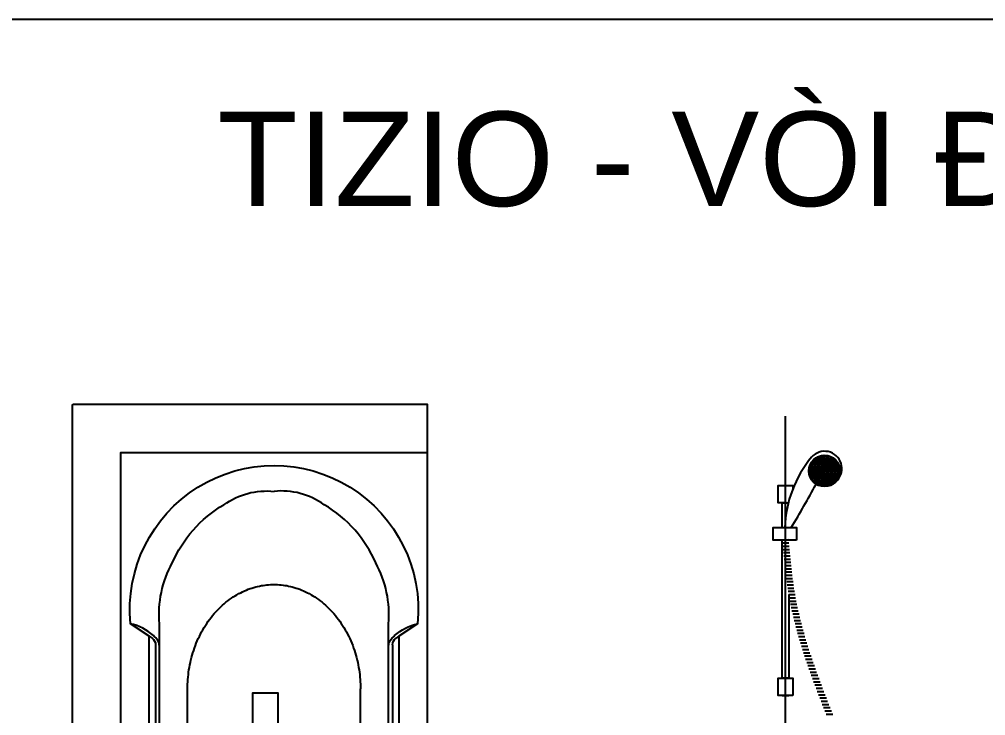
# Model space of a CAD drawing. Header units: inches. Extents: x 242965 to 445791, y 236206 to 423703.
# Drawn here: x 394791 to 397786, y 264850 to 267006 of the extents above; entities that cross this region are included whole.
import ezdxf

# ---------------------------------------------------------------- set-up
doc = ezdxf.new("R2010")
doc.units = ezdxf.units.IN
doc.header["$MEASUREMENT"] = 0
doc.layers.add('2', color=181, linetype='Continuous', lineweight=20)
doc.layers.add('HATCH', color=8, linetype='Continuous')
doc.layers.add('wc', color=144, linetype='Continuous')
doc.styles.add('Vni-Helve', font='')
doc.styles.get('Vni-Helve').set_extended_font_data('VNI-Helve')

# ---------------------------------------------------------------- blocks, each defined once
blk = doc.blocks.new('118')
at = {"layer": 'HATCH', "linetype": 'Continuous'}
blk.add_lwpolyline([(0, -1850), (-950, -1850), (-950, 0), (0, 0)], close=True, dxfattribs=at)
at = {"layer": 'wc', "color": 7}
blk.add_lwpolyline([(0, -1850), (-950, -1850), (-950, 0), (0, 0)], close=True, dxfattribs=at)
at = {"layer": 'wc', "color": 8}
for points in [[(-862, -568.7), (-920, -530), (-920, -530, -1.101042), (-30, -530), (-30, -530), (-88, -568.7), (-88, -568.7), (-96.9, -574.6)], [(-120, -530, 0.147134), (-159.8, -341.4), (-159.8, -341.4, 0.074568), (-224, -240.1), (-224, -240.1, 0.084624), (-319.8, -161.3), (-319.8, -161.3, 0.183907), (-475, -120)], [(-848.6, -566.7, 0.129993), (-920, -530)], [(-862, -1281.3), (-862, -568.7), (-862, -568.7), (-853.1, -574.6), (-853.1, -574.6, -0.250761), (-842, -595.4)], [(-838.9, -576.5, 0.024616), (-848.6, -566.7)], [(-830, -599.9, 0.184657), (-838.9, -576.5)], [(-853.1, -1275.4, 0.250758), (-842, -1254.6)], [(-120, -1250.1, 0.184657), (-111.1, -1273.5)], [(-108, -1254.6, 0.250761), (-96.9, -1275.4)], [(-88, -1281.3), (-30, -1320), (-30, -1320, -1.101041), (-920, -1320), (-920, -1320), (-862, -1281.3), (-862, -1281.3), (-853.1, -1275.4)], [(-111.1, -1273.5, 0.024618), (-101.4, -1283.3)], [(-101.4, -1283.3, 0.129993), (-30, -1320)], [(-830, -1320, 0.147134), (-790.2, -1508.6), (-790.2, -1508.6, 0.074568), (-726, -1609.9), (-726, -1609.9, 0.084624), (-630.2, -1688.7), (-630.2, -1688.7, 0.183907), (-475, -1730)]]:
    blk.add_lwpolyline(points, format="xyb", dxfattribs=at)
for points in [[(-207, -1118.5), (-207.1, -1125.7), (-207.3, -1133), (-207.6, -1140.3), (-208.1, -1147.7), (-208.7, -1155.1), (-209.5, -1162.5), (-210.5, -1170), (-211.5, -1177.5), (-212.8, -1185), (-214.2, -1192.5), (-215.7, -1200), (-217.5, -1207.5), (-219.3, -1215.1), (-221.4, -1222.6), (-223.6, -1230), (-226, -1237.5), (-228.5, -1244.9), (-231.2, -1252.2), (-234.1, -1259.5), (-237.1, -1266.7), (-240.2, -1273.9), (-243.6, -1280.9), (-247.1, -1287.9), (-250.7, -1294.8), (-254.5, -1301.6), (-258.4, -1308.3), (-262.5, -1314.8), (-266.7, -1321.3), (-271.1, -1327.6), (-275.5, -1333.7), (-280.1, -1339.8), (-284.8, -1345.6), (-289.7, -1351.4), (-294.6, -1356.9), (-299.6, -1362.3), (-304.8, -1367.6), (-310, -1372.6), (-315.3, -1377.5), (-320.7, -1382.2), (-326.2, -1386.7), (-331.7, -1391.1), (-337.3, -1395.3), (-342.9, -1399.2), (-348.6, -1403), (-354.3, -1406.6), (-360.1, -1410), (-365.8, -1413.3), (-371.7, -1416.3), (-377.5, -1419.2), (-383.3, -1421.9), (-389.2, -1424.3), (-395, -1426.7), (-400.9, -1428.8), (-406.7, -1430.7), (-412.6, -1432.5), (-418.4, -1434.1), (-424.2, -1435.6), (-430, -1436.9), (-435.7, -1438), (-441.5, -1438.9), (-447.1, -1439.7), (-452.8, -1440.4), (-458.4, -1440.9), (-464, -1441.2), (-469.5, -1441.4), (-475, -1441.5), (-480.5, -1441.4), (-486, -1441.2), (-491.6, -1440.9), (-497.2, -1440.4), (-502.9, -1439.7), (-508.5, -1438.9), (-514.3, -1438), (-520, -1436.9), (-525.8, -1435.6), (-531.6, -1434.1), (-537.4, -1432.5), (-543.3, -1430.7), (-549.1, -1428.8), (-555, -1426.7), (-560.8, -1424.3), (-566.7, -1421.9), (-572.5, -1419.2), (-578.3, -1416.3), (-584.2, -1413.3), (-589.9, -1410), (-595.7, -1406.6), (-601.4, -1403), (-607.1, -1399.2), (-612.7, -1395.3), (-618.3, -1391.1), (-623.9, -1386.7), (-629.3, -1382.2), (-634.7, -1377.5), (-640, -1372.6), (-645.2, -1367.6), (-650.4, -1362.3), (-655.4, -1356.9), (-660.3, -1351.4), (-665.2, -1345.6), (-669.9, -1339.8), (-674.5, -1333.7), (-678.9, -1327.6), (-683.3, -1321.3), (-687.5, -1314.8), (-691.6, -1308.3), (-695.5, -1301.6), (-699.3, -1294.8), (-702.9, -1287.9), (-706.4, -1280.9), (-709.8, -1273.9), (-712.9, -1266.7), (-715.9, -1259.5), (-718.8, -1252.2), (-721.5, -1244.9), (-724, -1237.5), (-726.4, -1230), (-728.6, -1222.6), (-730.7, -1215.1), (-732.5, -1207.5), (-734.3, -1200), (-735.8, -1192.5), (-737.2, -1185), (-738.5, -1177.5), (-739.6, -1170), (-740.5, -1162.5), (-741.3, -1155.1), (-741.9, -1147.7), (-742.4, -1140.3), (-742.7, -1133), (-742.9, -1125.7), (-743, -1118.5), (-743, -731.5), (-742.9, -724.3), (-742.7, -717), (-742.4, -709.7), (-741.9, -702.3), (-741.3, -694.9), (-740.5, -687.5), (-739.6, -680), (-738.5, -672.5), (-737.2, -665), (-735.8, -657.5), (-734.3, -650), (-732.5, -642.5), (-730.7, -634.9), (-728.6, -627.4), (-726.4, -620), (-724, -612.5), (-721.5, -605.1), (-718.8, -597.8), (-715.9, -590.5), (-712.9, -583.3), (-709.8, -576.1), (-706.4, -569.1), (-702.9, -562.1), (-699.3, -555.2), (-695.5, -548.4), (-691.6, -541.7), (-687.5, -535.2), (-683.3, -528.7), (-678.9, -522.4), (-674.5, -516.3), (-669.9, -510.2), (-665.2, -504.4), (-660.3, -498.6), (-655.4, -493.1), (-650.4, -487.7), (-645.2, -482.4), (-640, -477.4), (-634.7, -472.5), (-629.3, -467.8), (-623.9, -463.3), (-618.3, -458.9), (-612.7, -454.7), (-607.1, -450.8), (-601.4, -447), (-595.7, -443.4), (-589.9, -440), (-584.2, -436.7), (-578.3, -433.7), (-572.5, -430.8), (-566.7, -428.1), (-560.8, -425.7), (-555, -423.3), (-549.1, -421.2), (-543.3, -419.3), (-537.4, -417.5), (-531.6, -415.9), (-525.8, -414.4), (-520, -413.1), (-514.3, -412), (-508.5, -411.1), (-502.9, -410.3), (-497.2, -409.6), (-491.6, -409.1), (-486, -408.8), (-480.5, -408.6), (-475, -408.5), (-469.5, -408.6), (-464, -408.8), (-458.4, -409.1), (-452.8, -409.6), (-447.1, -410.3), (-441.5, -411.1), (-435.7, -412), (-430, -413.1), (-424.2, -414.4), (-418.4, -415.9), (-412.6, -417.5), (-406.7, -419.3), (-400.9, -421.2), (-395, -423.3), (-389.2, -425.7), (-383.3, -428.1), (-377.5, -430.8), (-371.7, -433.7), (-365.8, -436.7), (-360.1, -440), (-354.3, -443.4), (-348.6, -447), (-342.9, -450.8), (-337.3, -454.7), (-331.7, -458.9), (-326.2, -463.3), (-320.7, -467.8), (-315.3, -472.5), (-310, -477.4), (-304.8, -482.4), (-299.6, -487.7), (-294.6, -493.1), (-289.7, -498.6), (-284.8, -504.4), (-280.1, -510.2), (-275.5, -516.3), (-271.1, -522.4), (-266.7, -528.7), (-262.5, -535.2), (-258.4, -541.7), (-254.5, -548.4), (-250.7, -555.2), (-247.1, -562.1), (-243.6, -569.1), (-240.2, -576.1), (-237.1, -583.3), (-234.1, -590.5), (-231.2, -597.8), (-228.5, -605.1), (-226, -612.5), (-223.6, -620), (-221.4, -627.4), (-219.3, -634.9), (-217.5, -642.5), (-215.7, -650), (-214.2, -657.5), (-212.8, -665), (-211.5, -672.5), (-210.5, -680), (-209.5, -687.5), (-208.7, -694.9), (-208.1, -702.3), (-207.6, -709.7), (-207.3, -717), (-207.1, -724.3), (-207, -731.5)], [(-830, -1320), (-830, -1260), (-830, -590), (-830, -530)], [(-830, -590), (-830, -530)], [(-120, -1320), (-120, -590), (-120, -530)], [(-88, -568.7), (-88, -1281.3), (-88, -1281.3), (-96.9, -1275.4)], [(-842, -595.4), (-842, -1254.6)], [(-108, -595.4), (-108, -1254.6)], [(-207, -1118.5), (-207, -731.5)], [(-830, -1260), (-830, -1320)], [(-120, -1260), (-120, -1320)], [(-120, -1260), (-120, -1320)], [(-120, -1260), (-120, -1320)]]:
    blk.add_lwpolyline(points, dxfattribs=at)
at = {"layer": 'wc'}
for points in [[(-462, -1195.4), (-462, -745.2), (-541.4, -745.2), (-541.4, -1195.4)], [(-410, -1840), (-410, -1830), (-410, -1830), (-390, -1830), (-390, -1840)]]:
    blk.add_lwpolyline(points, close=True, dxfattribs=at)
for points in [[(-950, -925), (-950, -961.7)], [(0, -925), (0, -961.7)], [(-560, -1840), (-540, -1840)]]:
    blk.add_lwpolyline(points, dxfattribs=at)
for points in [[(-390, -1830, 0.325264), (-402.3, -1810.7), (-402.3, -1810.7), (-455, -1790), (-455, -1713.4), (-455, -1713.4, 0.848431), (-495, -1716.6), (-495, -1716.6), (-495, -1790), (-547.7, -1810.7), (-547.7, -1810.7, 0.325264), (-560, -1830)], [(-460, -1792.4), (-460, -1725.8), (-460, -1725.8, 0.874264), (-490, -1727.5), (-490, -1727.5), (-490, -1792.4)], [(-515, -1850, 0.118449), (-540, -1840), (-540, -1840), (-540, -1830), (-499.7, -1824.8), (-499.7, -1824.8, 0.421135), (-455.3, -1830)], [(-494.7, -1830, 0.421135), (-450.3, -1824.8), (-450.3, -1824.8), (-410, -1830)], [(-540, -1830), (-560, -1830), (-560, -1840), (-560, -1840, 0.118449), (-585, -1850), (-585, -1850), (-365, -1850), (-365, -1850, 0.118449), (-390, -1840)], [(-410, -1840, 0.118449), (-435, -1850)]]:
    blk.add_lwpolyline(points, format="xyb", dxfattribs=at)
at = {"layer": 'wc', "color": 250}
for points in [[(-460, -1725.8, 0.608946), (-490, -1727.5)], [(-528.5, -1824.8), (-508.1, -1821.9), (-508.1, -1821.9, 0.200633), (-496.7, -1815.1), (-496.7, -1815.1), (-494.9, -1806.9)], [(-497.4, -1816, 0.631706), (-452.6, -1816)], [(-421.5, -1824.8), (-441.9, -1821.9), (-441.9, -1821.9, -0.200633), (-453.3, -1815.1), (-453.3, -1815.1), (-455.1, -1806.9)]]:
    blk.add_lwpolyline(points, format="xyb", dxfattribs=at)
for points in [[(-489.9, -1764), (-459.9, -1764)], [(-555, -1840), (-555, -1830)], [(-545, -1840), (-545, -1830)], [(-405, -1840), (-405, -1830)], [(-395, -1840), (-395, -1830)]]:
    blk.add_lwpolyline(points, dxfattribs=at)
at = {"layer": 'wc'}
blk.add_lwpolyline([(-466.9, -1787.3, -4.698007), (-483.1, -1787.3), (-466.9, -1787.3)], format="xyb", close=True, dxfattribs=at)
at = {"layer": 'wc', "color": 250}
for points in [[(-479.2, -1815.8), (-482.4, -1815.8), (-482.4, -1818.7), (-479.2, -1818.7)], [(-469.9, -1815.8), (-473.1, -1815.8), (-473.1, -1818.7), (-469.9, -1818.7)]]:
    blk.add_lwpolyline(points, close=True, dxfattribs=at)
at = {"layer": 'wc', "color": 8, "extrusion": (0, 0, -1)}
for radius in [42.5, 25]:
    blk.add_circle((280, -925), radius, dxfattribs=at)
for centre, radius, start, end in [((498.4, -344.4), 225.6, 54.2767, 95.9593), ((446.8, -481.9), 369.3, 40.8878, 60.236), ((420.4, -504.7), 404.2, 23.8296, 40.8877), ((496.6, -501.9), 334.6, 355.1776, 28.658), ((-3.8, -683.3), 157, 47.9527, 77.5789), ((6.8, -669.9), 139.9, 41.8493, 47.4897), ((85, -599.9), 35, 0.0003, 41.8493), ((83, -595.4), 25, 0.0003, 56.3093), ((-23.3, -925), 166.8, 360, 4.3035), ((-23.3, -925), 166.8, 355.6965, 0), ((62.1, -918.6), 81.1, 4.3033, 7.9695), ((112.8, -911.5), 29.9, 7.9698, 21.6118), ((140, -900.7), 0.71, 21.6114, 89.9996), ((140, -900.7), 0.71, 90.0003, 158.3886), ((167.2, -911.5), 29.9, 158.3882, 172.0302), ((217.9, -918.6), 81.1, 172.0305, 175.6967), ((303.3, -925), 166.8, 175.6965, 180), ((303.3, -925), 166.8, 180, 184.3035), ((62.1, -931.4), 81.1, 352.0305, 355.6967), ((112.8, -938.5), 29.9, 338.3882, 352.0302), ((140.1, -949.5), 0.555, 258.2267, 350.1623), ((139.9, -949.5), 0.555, 189.8374, 281.7737), ((167.2, -938.5), 29.9, 187.9698, 201.6118), ((217.9, -931.4), 81.1, 184.3033, 187.9695), ((867, -1254.6), 25, 179.9999, 236.3089), ((865, -1250.1), 35, 179.9998, 221.8486), ((83, -1254.6), 25, 303.6916, 0), ((953.8, -1166.7), 157, 227.9527, 257.5789), ((943.2, -1180.1), 139.9, 221.8489, 227.4897), ((453.4, -1348.1), 334.6, 175.1776, 208.658), ((529.6, -1345.3), 404.2, 203.8296, 220.8877), ((503.2, -1368.1), 369.3, 220.8878, 240.236), ((451.6, -1505.6), 225.6, 234.2767, 275.9593)]:
    blk.add_arc(centre, radius, start, end, dxfattribs=at)

msp = doc.modelspace()

# ---------------------------------------------------------------- linework, layer by layer
at = {"layer": 'wc', "color": 3}
msp.add_lwpolyline([(394626.866, 262686.877), (400477.129, 262686.877), (400477.129, 267006.228), (394626.866, 267006.228)], close=True, dxfattribs=at)
at = {"layer": 'wc'}
for points in [[(395105.551, 263814.568), (394955.705, 263814.568), (394955.705, 264739.433), (394955.705, 265811.298, -0.41421356), (394958.705, 265814.298), (396055.552, 265814.298), (396055.552, 265664.568)], [(397325.771, 265578.552, 1.01589869), (397246.428, 265650.436), (397246.428, 265650.436, 0.16577104), (397163.281, 265432.413)], [(397183.35, 265433.008, 0.01501345), (397260.248, 265566.959)]]:
    msp.add_lwpolyline(points, format="xyb", dxfattribs=at)
for points in [[(397165.733, 263742.242), (397165.733, 265777.066)], [(397258.967, 265645.644), (397260.842, 265648.892)], [(397260.842, 265648.892), (397260.656, 265649.214)], [(397260.842, 265648.892), (397264.592, 265648.892)], [(397264.592, 265648.892), (397266.467, 265652.139)], [(397266.467, 265645.645), (397264.592, 265648.892)], [(397266.467, 265652.14), (397266.384, 265652.284)], [(397266.467, 265652.139), (397270.217, 265652.139)], [(397270.217, 265652.139), (397271.429, 265654.238)], [(397272.092, 265648.892), (397270.217, 265652.14)], [(397270.217, 265645.644), (397272.092, 265648.892)], [(397272.092, 265648.892), (397275.842, 265648.892)], [(397275.588, 265655.387), (397275.842, 265655.387)], [(397275.842, 265655.387), (397275.88, 265655.453)], [(397277.717, 265652.14), (397275.842, 265655.387)], [(397275.842, 265648.892), (397277.717, 265652.139)], [(397277.717, 265645.645), (397275.842, 265648.892)], [(397277.717, 265652.139), (397281.467, 265652.139)], [(397281.467, 265652.139), (397283.342, 265655.387)], [(397283.342, 265648.892), (397281.467, 265652.14)], [(397281.467, 265645.644), (397283.342, 265648.892)], [(397283.342, 265655.387), (397282.716, 265656.472)], [(397283.342, 265655.387), (397287.092, 265655.387)], [(397283.342, 265648.892), (397287.092, 265648.892)], [(397287.092, 265655.387), (397287.791, 265656.597)], [(397288.967, 265652.14), (397287.092, 265655.387)], [(397287.092, 265648.892), (397288.967, 265652.139)], [(397288.967, 265645.645), (397287.092, 265648.892)], [(397288.967, 265652.139), (397292.717, 265652.139)], [(397292.717, 265652.139), (397294.592, 265655.387)], [(397294.592, 265648.892), (397292.717, 265652.14)], [(397292.717, 265645.644), (397294.592, 265648.892)], [(397294.592, 265655.387), (397294.246, 265655.988)], [(397294.592, 265655.387), (397297.319, 265655.387)], [(397294.592, 265648.892), (397298.342, 265648.892)], [(397298.342, 265648.892), (397300.217, 265652.139)], [(397300.217, 265645.645), (397298.342, 265648.892)], [(397300.217, 265652.14), (397298.509, 265655.099)], [(397300.217, 265652.139), (397303.967, 265652.139)], [(397303.967, 265652.139), (397304.539, 265653.13)], [(397305.842, 265648.892), (397303.967, 265652.14)], [(397303.967, 265645.644), (397305.842, 265648.892)], [(397305.842, 265648.892), (397309.592, 265648.892)], [(397309.592, 265648.892), (397310.411, 265650.309)], [(397311.467, 265645.645), (397309.592, 265648.892)], [(397240.15, 265622.911), (397242.092, 265622.911)], [(397242.092, 265622.911), (397243.967, 265626.159)], [(397243.967, 265619.664), (397242.092, 265622.911)], [(397242.092, 265616.416), (397243.967, 265619.663)], [(397243.967, 265626.159), (397242.466, 265628.759)], [(397243.967, 265626.159), (397247.717, 265626.159)], [(397243.967, 265619.664), (397247.717, 265619.664)], [(397244.528, 265632.654), (397247.717, 265632.654)], [(397247.717, 265632.654), (397249.592, 265635.901)], [(397249.592, 265629.407), (397247.717, 265632.654)], [(397247.717, 265626.159), (397249.592, 265629.406)], [(397249.592, 265622.911), (397247.717, 265626.159)], [(397247.717, 265619.663), (397249.592, 265622.911)], [(397249.592, 265616.416), (397247.717, 265619.664)], [(397249.592, 265635.902), (397248.295, 265638.149)], [(397249.592, 265635.902), (397253.342, 265635.902)], [(397249.592, 265629.406), (397253.342, 265629.406)], [(397249.592, 265622.911), (397253.342, 265622.911)], [(397252.08, 265642.397), (397253.342, 265642.397)], [(397253.342, 265642.397), (397254.79, 265644.904)], [(397255.217, 265639.149), (397253.342, 265642.397)], [(397253.342, 265635.901), (397255.217, 265639.149)], [(397255.217, 265632.654), (397253.342, 265635.902)], [(397253.342, 265629.406), (397255.217, 265632.654)], [(397255.217, 265626.159), (397253.342, 265629.407)], [(397253.342, 265622.911), (397255.217, 265626.159)], [(397255.217, 265619.664), (397254.2, 265621.425), (397253.342, 265622.911)], [(397253.342, 265616.416), (397255.217, 265619.663)], [(397255.217, 265639.149), (397258.967, 265639.149)], [(397255.217, 265632.654), (397258.967, 265632.654)], [(397255.217, 265626.159), (397256.614, 265626.159)], [(397255.217, 265619.664), (397258.967, 265619.664)], [(397255.675, 265645.644), (397258.967, 265645.644)], [(397256.614, 265626.159), (397258.967, 265626.159)], [(397260.842, 265642.397), (397258.967, 265645.645)], [(397258.967, 265639.149), (397260.842, 265642.397)], [(397260.842, 265635.902), (397258.967, 265639.149)], [(397258.967, 265632.654), (397260.842, 265635.901)], [(397260.842, 265629.407), (397260.022, 265630.827), (397258.967, 265632.654)], [(397258.967, 265626.159), (397260.842, 265629.406)], [(397260.842, 265622.911), (397258.967, 265626.159)], [(397258.967, 265619.663), (397260.842, 265622.911)], [(397260.842, 265616.416), (397258.967, 265619.664)], [(397260.842, 265642.397), (397264.592, 265642.397)], [(397260.842, 265635.902), (397264.592, 265635.902)], [(397260.842, 265629.406), (397264.592, 265629.406)], [(397260.842, 265622.911), (397264.592, 265622.911)], [(397264.592, 265642.397), (397266.467, 265645.644)], [(397266.467, 265639.149), (397264.592, 265642.397)], [(397264.592, 265635.901), (397266.467, 265639.149)], [(397266.467, 265632.654), (397264.858, 265635.441), (397264.858, 265635.441), (397264.592, 265635.902)], [(397264.592, 265629.406), (397266.467, 265632.654)], [(397266.467, 265626.159), (397264.592, 265629.407)], [(397264.592, 265622.911), (397266.467, 265626.159)], [(397266.467, 265619.664), (397264.592, 265622.911)], [(397264.592, 265616.416), (397266.467, 265619.663)], [(397266.467, 265645.644), (397270.217, 265645.644)], [(397266.467, 265639.149), (397270.217, 265639.149)], [(397266.467, 265632.654), (397270.217, 265632.654)], [(397266.467, 265626.159), (397270.217, 265626.159)], [(397266.467, 265619.664), (397270.217, 265619.664)], [(397272.092, 265642.397), (397270.217, 265645.645)], [(397270.217, 265639.149), (397272.092, 265642.397)], [(397272.092, 265635.902), (397270.323, 265638.965), (397270.323, 265638.965), (397270.217, 265639.149)], [(397270.217, 265632.654), (397272.092, 265635.901)], [(397272.092, 265629.407), (397270.217, 265632.654)], [(397270.217, 265626.159), (397272.092, 265629.406)], [(397272.092, 265622.911), (397270.217, 265626.159)], [(397270.217, 265619.663), (397272.092, 265622.911)], [(397272.092, 265616.416), (397270.217, 265619.664)], [(397272.092, 265642.397), (397275.842, 265642.397)], [(397272.092, 265635.902), (397275.842, 265635.902)], [(397272.092, 265629.406), (397275.842, 265629.406)], [(397272.092, 265622.911), (397275.842, 265622.911)], [(397275.842, 265642.397), (397277.717, 265645.644)], [(397277.717, 265639.149), (397276.399, 265641.432), (397276.399, 265641.432), (397275.842, 265642.397)], [(397275.842, 265635.901), (397277.717, 265639.149)], [(397277.717, 265632.654), (397275.842, 265635.902)], [(397275.842, 265629.406), (397277.717, 265632.654)], [(397277.717, 265626.159), (397275.842, 265629.407)], [(397275.842, 265622.911), (397277.717, 265626.159)], [(397277.717, 265619.664), (397275.842, 265622.911)], [(397275.842, 265616.416), (397277.717, 265619.663)], [(397277.717, 265645.644), (397281.467, 265645.644)], [(397277.717, 265639.149), (397281.467, 265639.149)], [(397277.717, 265632.654), (397281.467, 265632.654)], [(397277.717, 265626.159), (397281.467, 265626.159)], [(397277.717, 265619.664), (397281.467, 265619.664)], [(397283.342, 265642.397), (397283.137, 265642.752), (397281.467, 265645.645)], [(397281.467, 265639.149), (397283.342, 265642.397)], [(397283.342, 265635.902), (397281.467, 265639.149)], [(397281.467, 265632.654), (397283.342, 265635.901)], [(397283.342, 265629.407), (397281.467, 265632.654)], [(397281.467, 265626.159), (397283.342, 265629.406)], [(397283.342, 265622.911), (397281.467, 265626.159)], [(397281.467, 265619.663), (397283.342, 265622.911)], [(397283.342, 265616.416), (397281.467, 265619.664)], [(397283.342, 265642.397), (397287.092, 265642.397)], [(397283.342, 265635.902), (397287.092, 265635.902)], [(397283.342, 265629.406), (397287.092, 265629.406)], [(397283.342, 265622.911), (397287.092, 265622.911)], [(397287.092, 265642.397), (397287.381, 265642.897), (397288.967, 265645.644)], [(397288.967, 265639.149), (397287.092, 265642.397)], [(397287.092, 265635.901), (397288.967, 265639.149)], [(397288.967, 265632.654), (397287.092, 265635.902)], [(397287.092, 265629.406), (397288.967, 265632.654)], [(397288.967, 265626.159), (397287.092, 265629.407)], [(397287.092, 265622.911), (397288.967, 265626.159)], [(397288.967, 265619.664), (397287.092, 265622.911)], [(397287.092, 265616.416), (397288.967, 265619.663)], [(397288.967, 265645.644), (397292.717, 265645.644)], [(397288.967, 265639.149), (397292.717, 265639.149)], [(397288.967, 265632.654), (397292.717, 265632.654)], [(397288.967, 265626.159), (397292.717, 265626.159)], [(397288.967, 265619.664), (397292.717, 265619.664)], [(397294.592, 265642.397), (397292.717, 265645.645)], [(397292.717, 265639.149), (397294.365, 265642.003), (397294.365, 265642.003), (397294.592, 265642.397)], [(397294.592, 265635.902), (397292.717, 265639.149)], [(397292.717, 265632.654), (397294.592, 265635.901)], [(397294.592, 265629.407), (397292.717, 265632.654)], [(397292.717, 265626.159), (397294.592, 265629.406)], [(397294.592, 265622.911), (397292.717, 265626.159)], [(397292.717, 265619.663), (397294.592, 265622.911)], [(397294.592, 265616.416), (397292.717, 265619.664)], [(397294.592, 265642.397), (397298.342, 265642.397)], [(397294.592, 265635.902), (397298.342, 265635.902)], [(397294.592, 265629.406), (397298.342, 265629.406)], [(397294.592, 265622.911), (397298.342, 265622.911)], [(397298.342, 265642.397), (397300.217, 265645.644)], [(397300.217, 265639.149), (397299.506, 265640.381), (397298.342, 265642.397)], [(397298.342, 265635.901), (397300.217, 265639.149)], [(397300.217, 265632.654), (397298.342, 265635.902)], [(397298.342, 265629.406), (397300.217, 265632.654)], [(397300.217, 265626.159), (397298.342, 265629.407)], [(397298.342, 265622.911), (397300.217, 265626.159)], [(397300.217, 265619.664), (397298.342, 265622.911)], [(397298.342, 265616.416), (397300.217, 265619.663)], [(397300.217, 265645.644), (397303.967, 265645.644)], [(397300.217, 265639.149), (397302.225, 265639.149)], [(397300.217, 265632.654), (397303.967, 265632.654)], [(397300.217, 265626.159), (397303.967, 265626.159)], [(397300.217, 265619.664), (397303.967, 265619.664)], [(397302.225, 265639.149), (397303.967, 265639.149)], [(397305.842, 265642.397), (397303.967, 265645.645)], [(397303.967, 265639.149), (397305.842, 265642.397)], [(397305.842, 265635.902), (397304.799, 265637.708), (397304.799, 265637.708), (397303.967, 265639.149)], [(397303.967, 265632.654), (397305.842, 265635.901)], [(397305.842, 265629.407), (397303.967, 265632.654)], [(397303.967, 265626.159), (397305.842, 265629.406)], [(397305.842, 265622.911), (397303.967, 265626.159)], [(397303.967, 265619.663), (397305.842, 265622.911)], [(397305.842, 265616.416), (397303.967, 265619.664)], [(397305.842, 265642.397), (397309.592, 265642.397)], [(397305.842, 265635.902), (397307.449, 265635.902)], [(397305.842, 265629.406), (397309.592, 265629.406)], [(397305.842, 265622.911), (397309.592, 265622.911)], [(397307.449, 265635.902), (397309.592, 265635.902)], [(397309.592, 265642.397), (397311.467, 265645.644)], [(397311.467, 265639.149), (397309.592, 265642.397)], [(397309.592, 265635.901), (397311.467, 265639.149)], [(397311.467, 265632.654), (397309.592, 265635.902)], [(397309.592, 265629.406), (397311.364, 265632.475), (397311.364, 265632.475), (397311.467, 265632.654)], [(397311.467, 265626.159), (397309.592, 265629.407)], [(397309.592, 265622.911), (397311.467, 265626.159)], [(397311.467, 265619.664), (397309.592, 265622.911)], [(397309.592, 265616.416), (397311.467, 265619.663)], [(397311.467, 265645.644), (397315.217, 265645.644)], [(397311.467, 265639.149), (397315.217, 265639.149)], [(397311.467, 265632.654), (397315.217, 265632.654)], [(397311.467, 265626.159), (397315.217, 265626.159)], [(397311.467, 265619.664), (397315.217, 265619.664)], [(397315.217, 265645.644), (397315.847, 265646.734)], [(397317.092, 265642.397), (397315.217, 265645.645)], [(397315.217, 265639.149), (397317.092, 265642.397)], [(397317.092, 265635.902), (397315.217, 265639.149)], [(397315.217, 265632.654), (397317.092, 265635.901)], [(397317.092, 265629.407), (397315.217, 265632.654)], [(397315.217, 265626.159), (397315.731, 265627.049), (397317.092, 265629.406)], [(397317.092, 265622.911), (397315.217, 265626.159)], [(397315.217, 265619.663), (397317.092, 265622.911)], [(397317.092, 265616.416), (397315.217, 265619.664)], [(397317.092, 265642.397), (397320.827, 265642.397)], [(397317.092, 265635.902), (397320.842, 265635.902)], [(397317.092, 265629.406), (397320.842, 265629.406)], [(397317.092, 265622.911), (397318.045, 265622.911)], [(397318.045, 265622.911), (397320.842, 265622.911)], [(397320.842, 265635.901), (397322.717, 265639.149)], [(397322.717, 265632.654), (397320.842, 265635.902)], [(397320.842, 265629.406), (397322.717, 265632.654)], [(397322.717, 265626.159), (397320.842, 265629.407)], [(397320.842, 265622.911), (397322.717, 265626.159)], [(397322.717, 265619.664), (397320.842, 265622.911)], [(397320.842, 265616.416), (397322.717, 265619.663)], [(397322.717, 265639.149), (397320.863, 265642.361)], [(397322.717, 265639.149), (397323.799, 265639.149)], [(397322.717, 265632.654), (397326.467, 265632.654)], [(397322.717, 265626.159), (397326.467, 265626.159)], [(397322.717, 265619.664), (397326.467, 265619.664)], [(397326.467, 265632.654), (397327.392, 265634.256)], [(397328.342, 265629.407), (397326.467, 265632.654)], [(397326.467, 265626.159), (397328.342, 265629.406)], [(397328.342, 265622.911), (397326.467, 265626.159)], [(397326.467, 265619.663), (397328.342, 265622.911)], [(397328.342, 265616.416), (397326.467, 265619.664)], [(397328.342, 265629.406), (397330.129, 265629.406)], [(397328.342, 265622.911), (397332.092, 265622.911)], [(397332.092, 265622.911), (397332.514, 265623.642)], [(397333.452, 265620.555), (397332.092, 265622.911)], [(397332.092, 265616.416), (397333.767, 265619.317)], [(397237.806, 265608.992), (397238.342, 265609.921)], [(397238.342, 265609.921), (397237.874, 265610.731)], [(397238.342, 265603.426), (397237.948, 265604.109)], [(397238.056, 265602.929), (397238.342, 265603.425)], [(397238.342, 265609.921), (397242.092, 265609.921)], [(397238.342, 265603.426), (397242.092, 265603.426)], [(397238.536, 265616.416), (397242.092, 265616.416)], [(397239.061, 265596.93), (397242.092, 265596.93)], [(397241.06, 265590.435), (397242.092, 265590.435)], [(397243.967, 265613.169), (397242.092, 265616.416)], [(397242.092, 265609.921), (397243.967, 265613.168)], [(397243.967, 265606.673), (397242.092, 265609.921)], [(397242.092, 265603.425), (397243.967, 265606.673)], [(397243.967, 265600.178), (397242.092, 265603.426)], [(397242.092, 265596.93), (397243.967, 265600.178)], [(397243.967, 265593.683), (397242.092, 265596.931)], [(397242.092, 265590.435), (397243.967, 265593.683)], [(397243.967, 265587.188), (397242.092, 265590.435)], [(397243.967, 265613.168), (397247.717, 265613.168)], [(397243.967, 265606.673), (397247.717, 265606.673)], [(397243.967, 265600.178), (397247.717, 265600.178)], [(397243.967, 265593.683), (397247.717, 265593.683)], [(397247.717, 265613.168), (397249.592, 265616.416)], [(397249.592, 265609.921), (397247.717, 265613.169)], [(397247.717, 265606.673), (397249.592, 265609.921)], [(397249.592, 265603.426), (397247.717, 265606.673)], [(397247.717, 265600.178), (397249.592, 265603.425)], [(397249.592, 265596.931), (397247.717, 265600.178)], [(397247.717, 265593.683), (397249.592, 265596.93)], [(397249.592, 265590.435), (397247.717, 265593.683)], [(397247.717, 265587.187), (397249.592, 265590.435)], [(397249.592, 265616.416), (397252.54, 265616.416)], [(397249.592, 265609.921), (397251.556, 265609.921)], [(397249.592, 265603.426), (397251.796, 265603.426)], [(397249.592, 265596.93), (397253.286, 265596.93), (397253.342, 265596.93)], [(397249.592, 265590.435), (397253.342, 265590.435)], [(397251.556, 265609.921), (397253.342, 265609.921)], [(397251.796, 265603.426), (397253.342, 265603.426)], [(397252.54, 265616.416), (397253.342, 265616.416)], [(397255.217, 265613.169), (397253.342, 265616.416)], [(397253.342, 265609.921), (397255.217, 265613.168)], [(397255.217, 265606.673), (397253.342, 265609.921)], [(397253.342, 265603.425), (397255.217, 265606.673)], [(397255.217, 265600.178), (397253.342, 265603.426)], [(397253.342, 265596.93), (397255.217, 265600.178)], [(397255.217, 265593.683), (397253.342, 265596.931)], [(397253.342, 265590.435), (397254.845, 265593.038), (397254.845, 265593.038), (397255.217, 265593.683)], [(397255.217, 265587.188), (397253.342, 265590.435)], [(397255.217, 265613.168), (397258.967, 265613.168)], [(397255.217, 265606.673), (397258.967, 265606.673)], [(397255.217, 265600.178), (397258.967, 265600.178)], [(397255.217, 265593.683), (397258.967, 265593.683)], [(397258.967, 265613.168), (397260.842, 265616.416)], [(397260.842, 265609.921), (397258.967, 265613.169)], [(397258.967, 265606.673), (397260.842, 265609.921)], [(397260.842, 265603.426), (397258.967, 265606.673)], [(397258.967, 265600.178), (397260.842, 265603.425)], [(397260.842, 265596.931), (397258.967, 265600.178)], [(397258.967, 265593.683), (397260.842, 265596.93)], [(397260.842, 265590.435), (397258.967, 265593.683)], [(397258.967, 265587.187), (397260.842, 265590.435)], [(397260.842, 265616.416), (397264.592, 265616.416)], [(397260.842, 265609.921), (397264.592, 265609.921)], [(397260.842, 265603.426), (397264.592, 265603.426)], [(397260.842, 265596.93), (397264.592, 265596.93)], [(397260.842, 265590.435), (397264.592, 265590.435)], [(397266.467, 265613.169), (397264.592, 265616.416)], [(397264.592, 265609.921), (397266.467, 265613.168)], [(397266.467, 265606.673), (397264.592, 265609.921)], [(397264.592, 265603.425), (397266.467, 265606.673)], [(397266.467, 265600.178), (397264.592, 265603.426)], [(397264.592, 265596.93), (397266.467, 265600.178)], [(397266.467, 265593.683), (397264.592, 265596.931)], [(397264.592, 265590.435), (397266.467, 265593.683)], [(397266.467, 265587.188), (397264.592, 265590.435)], [(397266.467, 265613.168), (397270.217, 265613.168)], [(397266.467, 265606.673), (397270.217, 265606.673)], [(397266.467, 265600.178), (397270.217, 265600.178)], [(397266.467, 265593.683), (397270.217, 265593.683)], [(397270.217, 265613.168), (397272.092, 265616.416)], [(397272.092, 265609.921), (397270.217, 265613.169)], [(397270.217, 265606.673), (397272.092, 265609.921)], [(397272.092, 265603.426), (397270.217, 265606.673)], [(397270.217, 265600.178), (397272.092, 265603.425)], [(397272.092, 265596.931), (397270.217, 265600.178)], [(397270.217, 265593.683), (397272.092, 265596.93)], [(397272.092, 265590.435), (397270.217, 265593.683)], [(397270.217, 265587.187), (397272.092, 265590.435)], [(397272.092, 265616.416), (397275.842, 265616.416)], [(397272.092, 265609.921), (397275.842, 265609.921)], [(397272.092, 265603.426), (397275.842, 265603.426)], [(397272.092, 265596.93), (397275.842, 265596.93)], [(397272.092, 265590.435), (397275.842, 265590.435)], [(397277.717, 265613.169), (397275.842, 265616.416)], [(397275.842, 265609.921), (397277.717, 265613.168)], [(397277.717, 265606.673), (397275.842, 265609.921)], [(397275.842, 265603.425), (397277.717, 265606.673)], [(397277.717, 265600.178), (397275.842, 265603.426)], [(397275.842, 265596.93), (397277.717, 265600.178)], [(397277.717, 265593.683), (397275.842, 265596.931)], [(397275.842, 265590.435), (397277.717, 265593.683)], [(397277.717, 265587.188), (397275.842, 265590.435)], [(397277.717, 265613.168), (397281.467, 265613.168)], [(397277.717, 265606.673), (397281.467, 265606.673)], [(397277.717, 265600.178), (397281.467, 265600.178)], [(397277.717, 265593.683), (397281.467, 265593.683)], [(397281.467, 265613.168), (397283.342, 265616.416)], [(397283.342, 265609.921), (397281.467, 265613.169)], [(397281.467, 265606.673), (397283.342, 265609.921)], [(397283.342, 265603.426), (397281.467, 265606.673)], [(397281.467, 265600.178), (397283.342, 265603.425)], [(397283.342, 265596.931), (397281.467, 265600.178)], [(397281.467, 265593.683), (397283.342, 265596.93)], [(397283.342, 265590.435), (397281.467, 265593.683)], [(397281.467, 265587.187), (397283.342, 265590.435)], [(397283.342, 265616.416), (397287.092, 265616.416)], [(397283.342, 265609.921), (397287.092, 265609.921)], [(397283.342, 265603.426), (397287.092, 265603.426)], [(397283.342, 265596.93), (397287.092, 265596.93)], [(397283.342, 265590.435), (397287.092, 265590.435)], [(397288.967, 265613.169), (397287.092, 265616.416)], [(397287.092, 265609.921), (397288.967, 265613.168)], [(397288.967, 265606.673), (397287.092, 265609.921)], [(397287.092, 265603.425), (397288.967, 265606.673)], [(397288.967, 265600.178), (397287.092, 265603.426)], [(397287.092, 265596.93), (397288.967, 265600.178)], [(397288.967, 265593.683), (397287.092, 265596.931)], [(397287.092, 265590.435), (397288.967, 265593.683)], [(397288.967, 265587.188), (397287.092, 265590.435)], [(397288.967, 265613.168), (397292.717, 265613.168)], [(397288.967, 265606.673), (397292.717, 265606.673)], [(397288.967, 265600.178), (397292.717, 265600.178)], [(397288.967, 265593.683), (397292.717, 265593.683)], [(397292.717, 265613.168), (397294.592, 265616.416)], [(397294.592, 265609.921), (397292.717, 265613.169)], [(397292.717, 265606.673), (397294.592, 265609.921)], [(397294.592, 265603.426), (397292.717, 265606.673)], [(397292.717, 265600.178), (397294.592, 265603.425)], [(397294.592, 265596.931), (397292.717, 265600.178)], [(397292.717, 265593.683), (397294.592, 265596.93)], [(397294.592, 265590.435), (397292.717, 265593.683)], [(397292.717, 265587.187), (397294.592, 265590.435)], [(397294.592, 265616.416), (397298.342, 265616.416)], [(397294.592, 265609.921), (397298.342, 265609.921)], [(397294.592, 265603.426), (397298.342, 265603.426)], [(397294.592, 265596.93), (397298.342, 265596.93)], [(397294.592, 265590.435), (397298.342, 265590.435)], [(397300.217, 265613.169), (397298.342, 265616.416)], [(397298.342, 265609.921), (397300.217, 265613.168)], [(397300.217, 265606.673), (397298.342, 265609.921)], [(397298.342, 265603.425), (397300.217, 265606.673)], [(397300.217, 265600.178), (397298.342, 265603.426)], [(397298.342, 265596.93), (397300.217, 265600.178)], [(397300.217, 265593.683), (397298.342, 265596.931)], [(397298.342, 265590.435), (397300.217, 265593.683)], [(397300.217, 265587.188), (397298.342, 265590.435)], [(397300.217, 265613.168), (397303.967, 265613.168)], [(397300.217, 265606.673), (397303.967, 265606.673)], [(397300.217, 265600.178), (397303.967, 265600.178)], [(397300.217, 265593.683), (397303.967, 265593.683)], [(397303.967, 265613.168), (397305.842, 265616.416)], [(397305.842, 265609.921), (397303.967, 265613.169)], [(397303.967, 265606.673), (397305.842, 265609.921)], [(397305.842, 265603.426), (397303.967, 265606.673)], [(397303.967, 265600.178), (397305.842, 265603.425)], [(397305.842, 265596.931), (397303.967, 265600.178)], [(397303.967, 265593.683), (397305.842, 265596.93)], [(397305.842, 265590.435), (397303.967, 265593.683)], [(397303.967, 265587.187), (397305.842, 265590.435)], [(397305.842, 265616.416), (397309.592, 265616.416)], [(397305.842, 265609.921), (397309.592, 265609.921)], [(397305.842, 265603.426), (397309.592, 265603.426)], [(397305.842, 265596.93), (397309.592, 265596.93)], [(397305.842, 265590.435), (397309.592, 265590.435)], [(397311.467, 265613.169), (397309.592, 265616.416)], [(397309.592, 265609.921), (397311.467, 265613.168)], [(397311.467, 265606.673), (397309.592, 265609.921)], [(397309.592, 265603.425), (397311.467, 265606.673)], [(397311.467, 265600.178), (397309.592, 265603.426)], [(397309.592, 265596.93), (397311.467, 265600.178)], [(397311.467, 265593.683), (397309.592, 265596.931)], [(397309.592, 265590.435), (397311.467, 265593.683)], [(397311.467, 265587.188), (397309.592, 265590.435)], [(397311.467, 265613.168), (397315.217, 265613.168)], [(397311.467, 265606.673), (397315.217, 265606.673)], [(397311.467, 265600.178), (397315.217, 265600.178)], [(397311.467, 265593.683), (397315.217, 265593.683)], [(397315.217, 265613.168), (397317.092, 265616.416)], [(397317.092, 265609.921), (397315.217, 265613.169)], [(397315.217, 265606.673), (397317.092, 265609.921)], [(397317.092, 265603.426), (397315.217, 265606.673)], [(397315.217, 265600.178), (397317.092, 265603.425)], [(397317.092, 265596.931), (397315.217, 265600.178)], [(397315.217, 265593.683), (397317.092, 265596.93)], [(397317.092, 265590.435), (397316.893, 265590.78), (397315.217, 265593.683)], [(397315.217, 265587.187), (397317.092, 265590.435)], [(397317.092, 265616.416), (397320.367, 265616.416)], [(397317.092, 265609.921), (397320.842, 265609.921)], [(397317.092, 265603.426), (397320.842, 265603.426)], [(397317.092, 265596.93), (397319.62, 265596.93), (397320.842, 265596.93)], [(397317.092, 265590.435), (397320.842, 265590.435)], [(397320.367, 265616.416), (397320.842, 265616.416)], [(397322.717, 265613.169), (397320.842, 265616.416)], [(397320.842, 265609.921), (397321.297, 265610.709), (397321.297, 265610.709), (397322.717, 265613.168)], [(397322.717, 265606.673), (397321.391, 265608.971), (397320.842, 265609.921)], [(397320.842, 265603.425), (397321.183, 265604.015), (397321.183, 265604.015), (397322.717, 265606.673)], [(397322.717, 265600.178), (397321.059, 265603.05), (397320.842, 265603.426)], [(397320.842, 265596.93), (397322.717, 265600.178)], [(397322.717, 265593.683), (397320.842, 265596.931)], [(397320.842, 265590.435), (397322.717, 265593.683)], [(397322.717, 265587.188), (397320.842, 265590.435)], [(397322.717, 265613.168), (397326.467, 265613.168)], [(397322.717, 265606.673), (397326.467, 265606.673)], [(397322.717, 265600.178), (397326.467, 265600.178)], [(397322.717, 265593.683), (397326.467, 265593.683)], [(397326.467, 265613.168), (397328.342, 265616.416)], [(397328.342, 265609.921), (397326.467, 265613.169)], [(397326.467, 265606.673), (397328.342, 265609.921)], [(397328.342, 265603.426), (397326.467, 265606.673)], [(397326.467, 265600.178), (397328.342, 265603.425)], [(397328.342, 265596.931), (397326.467, 265600.178)], [(397326.467, 265593.683), (397328.342, 265596.93)], [(397328.342, 265590.435), (397326.467, 265593.683)], [(397326.467, 265587.187), (397328.342, 265590.435)], [(397328.342, 265616.416), (397332.092, 265616.416)], [(397328.342, 265609.921), (397332.092, 265609.921)], [(397328.342, 265603.426), (397332.092, 265603.426)], [(397328.342, 265596.93), (397332.092, 265596.93)], [(397328.342, 265590.435), (397331.847, 265590.435)], [(397333.967, 265613.169), (397332.092, 265616.416)], [(397332.092, 265609.921), (397333.967, 265613.168)], [(397333.967, 265606.673), (397332.092, 265609.921)], [(397332.092, 265603.425), (397333.967, 265606.673)], [(397333.967, 265600.178), (397332.092, 265603.426)], [(397332.092, 265596.93), (397333.967, 265600.178)], [(397333.306, 265594.827), (397332.092, 265596.931)], [(397333.967, 265613.168), (397334.832, 265613.168)], [(397333.967, 265606.673), (397335.095, 265606.673)], [(397333.967, 265600.178), (397334.486, 265600.178)], [(397168.193, 265508.988), (397143.25, 265508.988), (397143.25, 265562.672), (397188.216, 265562.672), (397188.216, 265552.011)], [(397243.149, 265585.77), (397243.967, 265587.187)], [(397243.967, 265587.188), (397247.717, 265587.188)], [(397246.152, 265580.692), (397247.717, 265580.692)], [(397249.592, 265583.94), (397247.717, 265587.188)], [(397247.717, 265580.692), (397249.592, 265583.94)], [(397249.592, 265577.445), (397247.717, 265580.693)], [(397249.163, 265576.701), (397249.592, 265577.445)], [(397249.592, 265583.94), (397253.342, 265583.94)], [(397249.592, 265577.445), (397253.342, 265577.445)], [(397253.342, 265583.94), (397255.217, 265587.187)], [(397255.217, 265580.693), (397253.342, 265583.94)], [(397253.342, 265577.445), (397255.217, 265580.692)], [(397255.217, 265574.197), (397253.342, 265577.445)], [(397253.853, 265571.835), (397255.217, 265574.197)], [(397255.217, 265587.188), (397258.342, 265587.188), (397258.967, 265587.188)], [(397255.217, 265580.692), (397258.967, 265580.692)], [(397255.217, 265574.197), (397258.967, 265574.197)], [(397260.842, 265583.94), (397260.478, 265584.571), (397258.967, 265587.188)], [(397258.967, 265580.692), (397260.842, 265583.94)], [(397260.842, 265577.445), (397258.967, 265580.693)], [(397258.967, 265574.197), (397260.842, 265577.445)], [(397260.842, 265570.95), (397258.967, 265574.197)], [(397259.011, 265567.777), (397260.842, 265570.95)], [(397260.842, 265583.94), (397261.06, 265583.94), (397264.592, 265583.94)], [(397260.842, 265577.445), (397264.592, 265577.445)], [(397260.842, 265570.95), (397264.592, 265570.95)], [(397264.592, 265583.94), (397266.467, 265587.187)], [(397266.467, 265580.693), (397264.592, 265583.94)], [(397264.592, 265577.445), (397265.891, 265579.694), (397265.891, 265579.694), (397266.467, 265580.692)], [(397266.467, 265574.197), (397264.592, 265577.445)], [(397264.592, 265570.95), (397266.467, 265574.197)], [(397266.467, 265567.702), (397264.592, 265570.95)], [(397264.607, 265564.48), (397266.467, 265567.702)], [(397266.467, 265587.188), (397270.217, 265587.188)], [(397266.467, 265580.692), (397270.217, 265580.692)], [(397266.467, 265574.197), (397270.217, 265574.197)], [(397266.467, 265567.702), (397270.217, 265567.702)], [(397272.092, 265583.94), (397270.217, 265587.188)], [(397270.217, 265580.692), (397272.092, 265583.94)], [(397272.092, 265577.445), (397270.217, 265580.693)], [(397270.217, 265574.197), (397271.476, 265576.377), (397271.476, 265576.377), (397272.092, 265577.445)], [(397272.092, 265570.95), (397270.217, 265574.197)], [(397270.217, 265567.702), (397272.092, 265570.95)], [(397272.092, 265564.455), (397270.217, 265567.702)], [(397270.641, 265561.941), (397272.092, 265564.454)], [(397272.092, 265583.94), (397275.842, 265583.94)], [(397272.092, 265577.445), (397275.842, 265577.445)], [(397272.092, 265570.95), (397275.842, 265570.95)], [(397272.092, 265564.454), (397275.842, 265564.454)], [(397275.842, 265583.94), (397277.717, 265587.187)], [(397277.717, 265580.693), (397275.842, 265583.94)], [(397275.842, 265577.445), (397277.717, 265580.692)], [(397277.717, 265574.197), (397275.842, 265577.445)], [(397275.842, 265570.95), (397277.676, 265574.126), (397277.676, 265574.126), (397277.717, 265574.197)], [(397277.717, 265567.702), (397275.842, 265570.95)], [(397275.842, 265564.454), (397277.717, 265567.702)], [(397277.717, 265561.207), (397275.842, 265564.455)], [(397277.136, 265560.2), (397277.717, 265561.207)], [(397277.717, 265587.188), (397281.467, 265587.188)], [(397277.717, 265580.692), (397281.467, 265580.692)], [(397277.717, 265574.197), (397281.467, 265574.197)], [(397277.717, 265567.702), (397281.467, 265567.702)], [(397277.717, 265561.207), (397281.467, 265561.207)], [(397283.342, 265583.94), (397281.467, 265587.188)], [(397281.467, 265580.692), (397283.342, 265583.94)], [(397283.342, 265577.445), (397281.467, 265580.693)], [(397281.467, 265574.197), (397283.342, 265577.445)], [(397283.342, 265570.95), (397281.99, 265573.292), (397281.467, 265574.197)], [(397281.467, 265567.702), (397283.342, 265570.95)], [(397283.342, 265564.455), (397281.467, 265567.702)], [(397281.467, 265561.207), (397283.342, 265564.454)], [(397282.474, 265559.463), (397281.467, 265561.207)], [(397283.342, 265583.94), (397287.092, 265583.94)], [(397283.342, 265577.445), (397287.092, 265577.445)], [(397283.342, 265570.95), (397287.092, 265570.95)], [(397283.342, 265564.454), (397287.092, 265564.454)], [(397287.092, 265583.94), (397288.967, 265587.187)], [(397288.967, 265580.693), (397287.092, 265583.94)], [(397287.092, 265577.445), (397288.967, 265580.692)], [(397288.967, 265574.197), (397287.092, 265577.445)], [(397287.092, 265570.95), (397288.308, 265573.055), (397288.967, 265574.197)], [(397288.967, 265567.702), (397287.092, 265570.95)], [(397287.092, 265564.454), (397288.967, 265567.702)], [(397288.967, 265561.207), (397287.092, 265564.455)], [(397287.878, 265559.32), (397288.967, 265561.207)], [(397288.967, 265587.188), (397292.717, 265587.188)], [(397288.967, 265580.692), (397292.717, 265580.692)], [(397288.967, 265574.197), (397292.717, 265574.197)], [(397288.967, 265567.702), (397292.717, 265567.702)], [(397288.967, 265561.207), (397292.717, 265561.207)], [(397294.592, 265583.94), (397292.717, 265587.188)], [(397292.717, 265580.692), (397294.592, 265583.94)], [(397294.592, 265577.445), (397292.717, 265580.693)], [(397292.717, 265574.197), (397294.592, 265577.445)], [(397294.592, 265570.95), (397293.043, 265573.632), (397292.717, 265574.197)], [(397292.717, 265567.702), (397294.592, 265570.95)], [(397294.592, 265564.455), (397292.717, 265567.702)], [(397292.717, 265561.207), (397294.592, 265564.454)], [(397293.521, 265559.816), (397292.717, 265561.207)], [(397294.592, 265583.94), (397298.342, 265583.94)], [(397294.592, 265577.445), (397298.342, 265577.445)], [(397294.592, 265570.95), (397298.342, 265570.95)], [(397294.592, 265564.454), (397298.342, 265564.454)], [(397298.342, 265583.94), (397300.217, 265587.187)], [(397300.217, 265580.693), (397298.342, 265583.94)], [(397298.342, 265577.445), (397300.217, 265580.692)], [(397300.217, 265574.197), (397299.457, 265575.514), (397298.342, 265577.445)], [(397298.342, 265570.95), (397300.217, 265574.197)], [(397300.217, 265567.702), (397298.342, 265570.95)], [(397298.342, 265564.454), (397300.217, 265567.702)], [(397300.178, 265561.275), (397298.342, 265564.455)], [(397300.217, 265587.188), (397303.967, 265587.188)], [(397300.217, 265580.692), (397303.967, 265580.692)], [(397300.217, 265574.197), (397303.967, 265574.197)], [(397300.217, 265567.702), (397303.967, 265567.702)], [(397305.842, 265583.94), (397303.967, 265587.188)], [(397303.967, 265580.692), (397305.842, 265583.94)], [(397305.842, 265577.445), (397305.242, 265578.485), (397305.242, 265578.485), (397303.967, 265580.693)], [(397303.967, 265574.197), (397305.842, 265577.445)], [(397305.842, 265570.95), (397303.967, 265574.197)], [(397303.967, 265567.702), (397305.842, 265570.95)], [(397305.842, 265564.455), (397303.967, 265567.702)], [(397304.983, 265562.966), (397305.842, 265564.454)], [(397305.842, 265583.94), (397309.592, 265583.94)], [(397305.842, 265577.445), (397309.592, 265577.445)], [(397305.842, 265570.95), (397309.592, 265570.95)], [(397305.842, 265564.454), (397308.25, 265564.454)], [(397309.592, 265583.94), (397311.467, 265587.187)], [(397311.467, 265580.693), (397310.416, 265582.513), (397309.592, 265583.94)], [(397309.592, 265577.445), (397311.467, 265580.692)], [(397311.467, 265574.197), (397309.592, 265577.445)], [(397309.592, 265570.95), (397311.467, 265574.197)], [(397311.467, 265567.702), (397309.592, 265570.95)], [(397310.183, 265565.478), (397311.467, 265567.702)], [(397311.467, 265587.188), (397314.565, 265587.188), (397315.217, 265587.188)], [(397311.467, 265580.692), (397315.217, 265580.692)], [(397311.467, 265574.197), (397315.217, 265574.197)], [(397311.467, 265567.702), (397313.786, 265567.702)], [(397317.092, 265583.94), (397315.217, 265587.188)], [(397315.217, 265580.692), (397317.092, 265583.94)], [(397317.092, 265577.445), (397315.217, 265580.693)], [(397315.217, 265574.197), (397317.092, 265577.445)], [(397317.092, 265570.95), (397315.217, 265574.197)], [(397316.249, 265569.489), (397317.092, 265570.95)], [(397317.092, 265583.94), (397320.842, 265583.94)], [(397317.092, 265577.445), (397320.842, 265577.445)], [(397317.092, 265570.95), (397318.045, 265570.95)], [(397320.842, 265583.94), (397322.717, 265587.187)], [(397322.717, 265580.693), (397320.842, 265583.94)], [(397320.842, 265577.445), (397322.717, 265580.692)], [(397322.252, 265575.002), (397320.842, 265577.445)], [(397322.717, 265587.188), (397326.467, 265587.188)], [(397322.717, 265580.692), (397326.467, 265580.692)], [(397328.342, 265583.94), (397326.467, 265587.188)], [(397326.467, 265580.692), (397328.342, 265583.94)], [(397326.599, 265580.464), (397326.467, 265580.693)], [(397328.342, 265583.94), (397328.771, 265583.94)], [(397155.733, 265432.413), (397155.733, 265508.988), (397174.304, 265508.988)], [(397175.733, 265224.69), (397175.733, 264966.357), (397155.733, 264966.357), (397155.733, 265393.696), (397155.733, 265393.696), (397174.828, 265395.439)], [(397156.525, 265385.022), (397175.78, 265385.022)], [(397157.444, 265375.022), (397176.699, 265375.022)], [(397158.372, 265365.022), (397177.63, 265365.022)], [(397159.317, 265355.022), (397178.579, 265355.022)], [(397160.283, 265345.022), (397179.55, 265345.022)], [(397161.277, 265335.022), (397180.549, 265335.022)], [(397162.304, 265325.022), (397181.583, 265325.022)], [(397163.369, 265315.022), (397182.657, 265315.022)], [(397164.479, 265305.022), (397183.778, 265305.022)], [(397165.64, 265295.022), (397184.95, 265295.022)], [(397166.856, 265285.022), (397186.18, 265285.022)], [(397168.135, 265275.022), (397187.475, 265275.022)], [(397169.482, 265265.022), (397188.841, 265265.022)], [(397170.903, 265255.022), (397190.284, 265255.022)], [(397172.405, 265245.022), (397191.81, 265245.022)], [(397173.993, 265235.022), (397193.427, 265235.022)], [(397175.675, 265225.022), (397195.14, 265225.022)], [(397177.456, 265215.022), (397196.955, 265215.022)], [(397179.335, 265205.022), (397198.869, 265205.022)], [(397181.311, 265195.022), (397200.881, 265195.022)], [(397183.382, 265185.022), (397202.989, 265185.022)], [(397185.546, 265175.022), (397205.191, 265175.022)], [(397187.801, 265165.022), (397207.485, 265165.022)], [(397190.147, 265155.022), (397209.869, 265155.022)], [(397192.579, 265145.022), (397212.342, 265145.022)], [(397195.098, 265135.022), (397214.9, 265135.022)], [(397197.7, 265125.022), (397217.543, 265125.022)], [(397200.384, 265115.022), (397220.267, 265115.022)], [(397203.147, 265105.022), (397223.071, 265105.022)], [(397205.989, 265095.022), (397225.952, 265095.022)], [(397208.905, 265085.022), (397228.909, 265085.022)], [(397211.895, 265075.022), (397231.939, 265075.022)], [(397214.956, 265065.022), (397235.039, 265065.022)], [(397218.085, 265055.022), (397238.207, 265055.022)], [(397221.282, 265045.022), (397241.442, 265045.022)], [(397224.542, 265035.022), (397244.739, 265035.022)], [(397227.864, 265025.022), (397248.099, 265025.022)], [(397231.246, 265015.022), (397251.516, 265015.022)], [(397234.685, 265005.022), (397254.99, 265005.022)], [(397238.179, 264995.022), (397258.517, 264995.022)], [(397241.725, 264985.022), (397262.096, 264985.022)], [(397245.32, 264975.022), (397265.723, 264975.022)], [(397248.963, 264965.022), (397269.395, 264965.022)], [(397252.651, 264955.022), (397273.111, 264955.022)], [(397256.381, 264945.022), (397276.868, 264945.022)], [(397260.15, 264935.022), (397280.662, 264935.022)], [(397155.733, 264912.672), (397175.733, 264912.672)], [(397263.956, 264925.022), (397284.492, 264925.022)], [(397267.797, 264915.022), (397288.355, 264915.022)], [(397271.669, 264905.022), (397292.248, 264905.022)], [(397275.57, 264895.022), (397296.168, 264895.022)], [(397279.498, 264885.022), (397300.113, 264885.022)], [(397283.449, 264875.022), (397304.079, 264875.022)], [(397287.422, 264865.022), (397308.065, 264865.022)], [(397291.412, 264855.022), (397312.067, 264855.022)]]:
    msp.add_lwpolyline(points, dxfattribs=at)
for points in [[(397199.285, 265393.696), (397127.276, 265393.696), (397127.276, 265432.413), (397199.285, 265432.413)], [(397188.216, 264912.672), (397143.25, 264912.672), (397143.25, 264966.357), (397188.216, 264966.357)]]:
    msp.add_lwpolyline(points, close=True, dxfattribs=at)
for radius in [48.658, 34.952]:
    msp.add_circle((397286.453, 265607.958), radius, dxfattribs=at)

# ---------------------------------------------------------------- block references
msp.add_blockref('118', (396055.552, 265664.568), dxfattribs=at)

# ---------------------------------------------------------------- texts
at = {"layer": '2', "color": 4, "style": 'Vni-Helve'}
msp.add_text('TIZIO - VOØI ÑAÀU BOÀN', height=292.5, dxfattribs=at).set_placement((395404.572, 266428.029))

doc.saveas('drawing.dxf')
